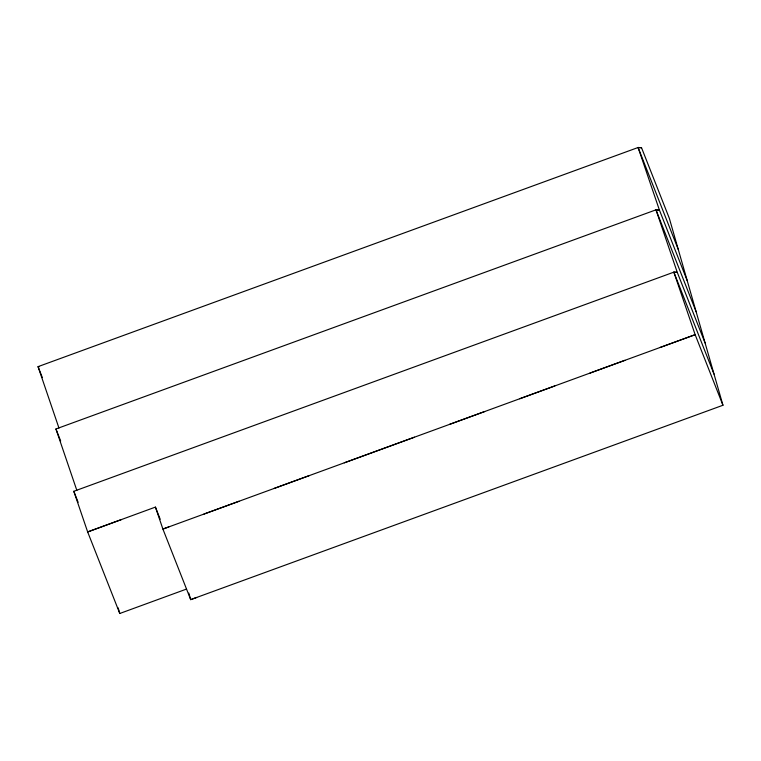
<?xml version="1.0" encoding="UTF-8"?>
<svg xmlns="http://www.w3.org/2000/svg" width="761" height="761" viewBox="0 0 761 761"><rect width="100%" height="100%" fill="white"/><g stroke="black" fill="none" stroke-linecap="round" stroke-linejoin="round"><path stroke-width="1.14" d="M160.2 519.23L155.425 507.102L87.658 531.939L73.807 491.302L673.856 272.153L677.271 272.362L705.067 342.935M121.541 519.525L87.658 531.939L119.781 613.49L186.464 589.09M155.425 507.102L162.902 529.066L190.697 599.639L722.95 405.252L669.328 218.302L641.523 147.71L638.098 147.51L38.05 366.65L58.968 428.072M76.842 490.379L55.934 428.976L655.982 209.836L659.397 210.036L687.202 280.609M168.875 526.878L162.902 529.066L695.154 334.678L722.95 405.252M203.958 514.065L239.049 501.252M274.131 488.438L309.223 475.625M344.305 462.812L414.469 437.185M449.561 424.372L484.643 411.558M519.725 398.745L554.817 385.932M589.889 373.118L624.981 360.305M660.063 347.492L695.154 334.678L673.856 272.153L677.271 272.362L655.982 209.836L659.397 210.036L638.098 147.51L641.523 147.71M196.671 597.452L190.697 599.639L188.814 593.076M39.249 366.726L38.05 366.65L42.369 377.618M638.098 147.51L678.26 249.456M655.982 209.836L696.134 311.772M673.856 272.153L714.008 374.098M55.934 428.976L60.68 441.028M73.807 491.302L78.126 502.26M118.164 607.868L119.781 613.49"/></g></svg>
